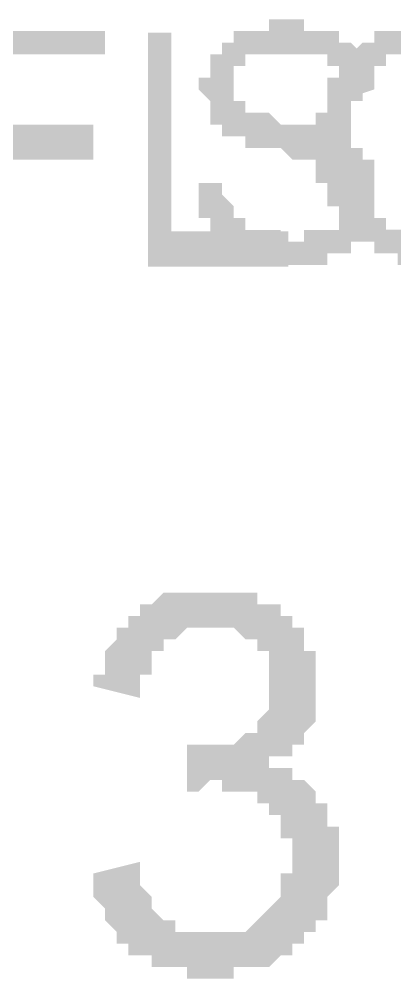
# Model space of a CAD drawing. Header units: inches. Extents: x -11 to 213, y -78 to 40.
# Drawn here: x 35.1936 to 35.3877, y 21.4796 to 21.9755 of the extents above; entities that cross this region are included whole.
import ezdxf

# ---------------------------------------------------------------- set-up
doc = ezdxf.new("R2010")
doc.units = ezdxf.units.IN
doc.header["$MEASUREMENT"] = 0
doc.layers.add('PDF_0', color=7, linetype='Continuous')

msp = doc.modelspace()

# ---------------------------------------------------------------- hatches: boundary and pattern name
at = {"layer": 'PDF_0'}
for points in [[(35.35893, 21.93319), (35.35893, 21.93924), (35.35893, 21.93924), (35.35893, 21.93924), (35.35893, 21.94529), (35.35893, 21.94529), (35.35893, 21.94529), (35.35893, 21.94529), (35.35893, 21.95133), (35.35893, 21.95133), (35.35288, 21.95133), (35.35288, 21.95133), (35.35288, 21.95133), (35.35288, 21.95133), (35.35288, 21.95133), (35.35288, 21.95738), (35.34683, 21.95738), (35.34683, 21.95738), (35.34683, 21.95738), (35.34683, 21.95738), (35.34079, 21.95738), (35.34079, 21.95738), (35.34079, 21.95738), (35.34079, 21.95738), (35.33474, 21.95738), (35.33474, 21.95738), (35.33474, 21.95738), (35.33474, 21.95738), (35.32869, 21.95738), (35.32869, 21.95738), (35.32869, 21.95738), (35.32264, 21.95738), (35.32264, 21.95738), (35.32264, 21.95738), (35.31659, 21.95738), (35.31659, 21.95738), (35.31659, 21.95738), (35.31659, 21.95738), (35.31659, 21.95738), (35.31055, 21.95738), (35.31055, 21.95738), (35.31055, 21.95133), (35.31055, 21.95133), (35.31055, 21.95133), (35.3045, 21.95133), (35.3045, 21.95133), (35.3045, 21.94529), (35.3045, 21.94529), (35.3045, 21.94529), (35.3045, 21.94529), (35.3045, 21.93924), (35.3045, 21.93924), (35.3045, 21.93924), (35.3045, 21.93924), (35.3045, 21.93319), (35.3045, 21.93319), (35.3045, 21.93319), (35.3045, 21.93319), (35.31055, 21.93319), (35.31055, 21.92714), (35.31055, 21.92714), (35.31055, 21.92714), (35.31055, 21.92714), (35.31055, 21.92714), (35.31659, 21.92714), (35.31659, 21.92714), (35.31659, 21.92714), (35.31659, 21.92714), (35.32264, 21.92714), (35.32264, 21.92714), (35.32264, 21.92714), (35.32869, 21.92109), (35.32869, 21.92109), (35.32869, 21.92109), (35.33474, 21.92109), (35.33474, 21.92109), (35.33474, 21.92109), (35.33474, 21.92109), (35.34079, 21.92109), (35.34079, 21.92109), (35.34079, 21.92109), (35.34683, 21.92109), (35.34683, 21.92109), (35.34683, 21.92109), (35.34683, 21.91505), (35.35288, 21.91505), (35.35288, 21.91505), (35.35288, 21.91505), (35.35288, 21.91505), (35.35893, 21.91505), (35.35893, 21.91505), (35.35893, 21.91505), (35.35893, 21.91505), (35.35893, 21.91505), (35.36498, 21.91505), (35.36498, 21.909), (35.36498, 21.909), (35.36498, 21.909), (35.37103, 21.909), (35.37103, 21.909), (35.37103, 21.909), (35.37103, 21.90295), (35.37103, 21.90295), (35.37707, 21.90295), (35.37707, 21.90295), (35.37707, 21.90295), (35.37707, 21.8969), (35.37707, 21.8969), (35.37707, 21.8969), (35.37707, 21.8969), (35.37707, 21.89085), (35.37707, 21.89085), (35.37707, 21.89085), (35.37707, 21.89085), (35.37707, 21.88481), (35.37707, 21.88481), (35.37707, 21.88481), (35.37707, 21.87876), (35.37707, 21.87876), (35.37707, 21.87876), (35.37707, 21.87876), (35.37707, 21.87271), (35.37707, 21.87271), (35.37707, 21.87271), (35.37707, 21.87271), (35.37707, 21.86666), (35.37707, 21.86666), (35.37707, 21.86666), (35.37103, 21.86666), (35.37103, 21.86666), (35.37103, 21.86062), (35.37103, 21.86062), (35.37103, 21.86062), (35.36498, 21.86062), (35.36498, 21.86062), (35.36498, 21.86062), (35.36498, 21.85457), (35.36498, 21.85457), (35.36498, 21.85457), (35.35893, 21.85457), (35.35893, 21.85457), (35.35893, 21.85457), (35.35893, 21.85457), (35.35288, 21.85457), (35.35288, 21.85457), (35.35288, 21.84852), (35.35288, 21.84852), (35.34683, 21.84852), (35.34683, 21.84852), (35.34683, 21.84852), (35.34683, 21.84852), (35.34079, 21.84852), (35.34079, 21.84852), (35.34079, 21.84852), (35.33474, 21.84852), (35.33474, 21.84852), (35.33474, 21.84852), (35.32869, 21.84852), (35.32869, 21.84852), (35.32869, 21.84852), (35.32869, 21.84852), (35.32264, 21.84852), (35.32264, 21.84852), (35.32264, 21.84852), (35.31659, 21.84852), (35.31659, 21.84852), (35.31659, 21.84852), (35.31659, 21.85457), (35.31055, 21.85457), (35.31055, 21.85457), (35.31055, 21.85457), (35.31055, 21.85457), (35.3045, 21.85457), (35.3045, 21.85457), (35.3045, 21.85457), (35.3045, 21.85457), (35.3045, 21.85457), (35.29845, 21.86062), (35.29845, 21.86062), (35.29845, 21.86062), (35.29845, 21.86062), (35.29845, 21.86062), (35.2924, 21.86062), (35.2924, 21.86666), (35.2924, 21.86666), (35.2924, 21.86666), (35.2924, 21.86666), (35.2924, 21.86666), (35.2924, 21.87271), (35.28636, 21.87271), (35.28636, 21.87271), (35.28636, 21.87271), (35.28636, 21.87876), (35.28636, 21.87876), (35.28636, 21.87876), (35.28636, 21.87876), (35.28636, 21.88481), (35.28636, 21.88481), (35.28636, 21.88481), (35.28636, 21.88481), (35.28636, 21.89085), (35.28636, 21.89085), (35.29845, 21.89085), (35.29845, 21.89085), (35.29845, 21.88481), (35.29845, 21.88481), (35.29845, 21.88481), (35.29845, 21.88481), (35.3045, 21.87876), (35.3045, 21.87876), (35.3045, 21.87876), (35.3045, 21.87876), (35.3045, 21.87271), (35.3045, 21.87271), (35.3045, 21.87271), (35.31055, 21.87271), (35.31055, 21.87271), (35.31055, 21.87271), (35.31055, 21.87271), (35.31055, 21.86666), (35.31055, 21.86666), (35.31659, 21.86666), (35.31659, 21.86666), (35.31659, 21.86666), (35.31659, 21.86666), (35.32264, 21.86666), (35.32264, 21.86666), (35.32264, 21.86666), (35.32264, 21.86666), (35.32869, 21.86666), (35.32869, 21.86666), (35.32869, 21.86062), (35.33474, 21.86062), (35.33474, 21.86062), (35.33474, 21.86062), (35.33474, 21.86062), (35.34079, 21.86062), (35.34079, 21.86666), (35.34079, 21.86666), (35.34683, 21.86666), (35.34683, 21.86666), (35.34683, 21.86666), (35.34683, 21.86666), (35.35288, 21.86666), (35.35288, 21.86666), (35.35288, 21.86666), (35.35288, 21.86666), (35.35288, 21.86666), (35.35893, 21.86666), (35.35893, 21.87271), (35.35893, 21.87271), (35.35893, 21.87271), (35.35893, 21.87271), (35.36498, 21.87271), (35.36498, 21.87876), (35.36498, 21.87876), (35.36498, 21.87876), (35.36498, 21.87876), (35.36498, 21.88481), (35.36498, 21.88481), (35.36498, 21.88481), (35.36498, 21.88481), (35.36498, 21.89085), (35.36498, 21.89085), (35.36498, 21.89085), (35.36498, 21.89085), (35.35893, 21.8969), (35.35893, 21.8969), (35.35893, 21.8969), (35.35893, 21.8969), (35.35893, 21.8969), (35.35893, 21.8969), (35.35288, 21.8969), (35.35288, 21.8969), (35.35288, 21.8969), (35.35288, 21.90295), (35.35288, 21.90295), (35.34683, 21.90295), (35.34683, 21.90295), (35.34683, 21.90295), (35.34683, 21.90295), (35.34079, 21.90295), (35.34079, 21.90295), (35.34079, 21.90295), (35.33474, 21.90295), (35.33474, 21.90295), (35.33474, 21.90295), (35.32869, 21.909), (35.32869, 21.909), (35.32869, 21.909), (35.32264, 21.909), (35.32264, 21.909), (35.32264, 21.909), (35.31659, 21.909), (35.31659, 21.909), (35.31659, 21.909), (35.31659, 21.909), (35.31055, 21.909), (35.31055, 21.909), (35.31055, 21.91505), (35.31055, 21.91505), (35.3045, 21.91505), (35.3045, 21.91505), (35.3045, 21.91505), (35.3045, 21.91505), (35.29845, 21.91505), (35.29845, 21.91505), (35.29845, 21.92109), (35.29845, 21.92109), (35.29845, 21.92109), (35.29845, 21.92109), (35.29845, 21.92109), (35.2924, 21.92109), (35.2924, 21.92714), (35.2924, 21.92714), (35.2924, 21.92714), (35.2924, 21.92714), (35.2924, 21.92714), (35.2924, 21.93319), (35.2924, 21.93319), (35.2924, 21.93319), (35.2924, 21.93319), (35.28636, 21.93924), (35.28636, 21.93924), (35.28636, 21.93924), (35.28636, 21.93924), (35.28636, 21.94529), (35.2924, 21.94529), (35.2924, 21.94529), (35.2924, 21.94529), (35.2924, 21.95133), (35.2924, 21.95133), (35.2924, 21.95133), (35.2924, 21.95133), (35.2924, 21.95738), (35.2924, 21.95738), (35.2924, 21.95738), (35.29845, 21.95738), (35.29845, 21.96343), (35.29845, 21.96343), (35.29845, 21.96343), (35.29845, 21.96343), (35.3045, 21.96343), (35.3045, 21.96343), (35.3045, 21.96343), (35.3045, 21.96948), (35.3045, 21.96948), (35.31055, 21.96948), (35.31055, 21.96948), (35.31055, 21.96948), (35.31055, 21.96948), (35.31659, 21.96948), (35.31659, 21.96948), (35.31659, 21.96948), (35.31659, 21.96948), (35.32264, 21.96948), (35.32264, 21.97552), (35.32264, 21.97552), (35.32869, 21.97552), (35.32869, 21.97552), (35.32869, 21.97552), (35.32869, 21.97552), (35.33474, 21.97552), (35.33474, 21.97552), (35.33474, 21.97552), (35.34079, 21.97552), (35.34079, 21.97552), (35.34079, 21.96948), (35.34683, 21.96948), (35.34683, 21.96948), (35.34683, 21.96948), (35.34683, 21.96948), (35.35288, 21.96948), (35.35288, 21.96948), (35.35288, 21.96948), (35.35288, 21.96948), (35.35893, 21.96948), (35.35893, 21.96948), (35.35893, 21.96948), (35.35893, 21.96343), (35.35893, 21.96343), (35.36498, 21.96343), (35.36498, 21.96343), (35.36498, 21.96343), (35.36498, 21.96343), (35.36498, 21.96343), (35.37103, 21.95738), (35.37103, 21.95738), (35.37103, 21.95738), (35.37103, 21.95738), (35.37103, 21.95738), (35.37103, 21.95133), (35.37103, 21.95133), (35.37103, 21.95133), (35.37707, 21.95133), (35.37707, 21.94529), (35.37707, 21.94529), (35.37707, 21.94529), (35.37707, 21.93924), (35.37707, 21.93924), (35.37707, 21.93924), (35.37707, 21.93924)], [(35.23797, 21.95738), (35.17144, 21.95738), (35.17144, 21.9211), (35.23192, 21.9211), (35.23192, 21.90295), (35.17144, 21.90295), (35.17144, 21.84852), (35.15935, 21.84852), (35.15935, 21.96948), (35.23797, 21.96948)], [(35.33274, 21.84768), (35.26016, 21.84768), (35.26016, 21.96863), (35.27226, 21.96863), (35.27226, 21.86582), (35.33274, 21.86582)], [(35.32264, 21.58845), (35.32264, 21.58845), (35.32869, 21.58845), (35.32869, 21.58845), (35.33474, 21.58845), (35.33474, 21.58845), (35.33474, 21.5824), (35.34079, 21.5824), (35.34079, 21.5824), (35.34079, 21.5824), (35.34683, 21.57635), (35.34683, 21.57635), (35.34683, 21.57635), (35.34683, 21.5703), (35.35288, 21.5703), (35.35288, 21.5703), (35.35288, 21.56426), (35.35288, 21.56426), (35.35288, 21.55821), (35.35893, 21.55821), (35.35893, 21.55821), (35.35893, 21.55216), (35.35893, 21.55216), (35.35893, 21.54611), (35.35893, 21.54611), (35.35893, 21.54007), (35.35893, 21.54007), (35.35893, 21.54007), (35.35893, 21.53402), (35.35893, 21.53402), (35.35893, 21.53402), (35.35893, 21.52797), (35.35893, 21.52797), (35.35288, 21.52192), (35.35288, 21.52192), (35.35288, 21.52192), (35.35288, 21.51587), (35.35288, 21.51587), (35.35288, 21.50983), (35.34683, 21.50983), (35.34683, 21.50983), (35.34683, 21.50378), (35.34683, 21.50378), (35.34079, 21.50378), (35.34079, 21.49773), (35.34079, 21.49773), (35.33474, 21.49773), (35.33474, 21.49773), (35.33474, 21.49168), (35.32869, 21.49168), (35.32869, 21.49168), (35.32869, 21.49168), (35.32264, 21.48563), (35.32264, 21.48563), (35.31659, 21.48563), (35.31659, 21.48563), (35.31659, 21.48563), (35.31055, 21.48563), (35.31055, 21.48563), (35.3045, 21.48563), (35.3045, 21.47959), (35.29845, 21.47959), (35.29845, 21.47959), (35.2924, 21.47959), (35.2924, 21.47959), (35.2924, 21.47959), (35.28636, 21.47959), (35.28636, 21.47959), (35.28031, 21.47959), (35.28031, 21.48563), (35.27426, 21.48563), (35.27426, 21.48563), (35.26821, 21.48563), (35.26821, 21.48563), (35.26821, 21.48563), (35.26216, 21.48563), (35.26216, 21.49168), (35.25612, 21.49168), (35.25612, 21.49168), (35.25612, 21.49168), (35.25007, 21.49168), (35.25007, 21.49773), (35.25007, 21.49773), (35.25007, 21.49773), (35.24402, 21.49773), (35.24402, 21.50378), (35.24402, 21.50378), (35.24402, 21.50378), (35.23797, 21.50983), (35.23797, 21.50983), (35.23797, 21.51587), (35.23797, 21.51587), (35.23797, 21.51587), (35.23192, 21.52192), (35.23192, 21.52192), (35.23192, 21.52797), (35.23192, 21.52797), (35.23192, 21.52797), (35.23192, 21.53402), (35.23192, 21.53402), (35.25612, 21.54007), (35.25612, 21.53402), (35.25612, 21.53402), (35.25612, 21.52797), (35.25612, 21.52797), (35.25612, 21.52797), (35.26216, 21.52192), (35.26216, 21.52192), (35.26216, 21.51587), (35.26216, 21.51587), (35.26216, 21.51587), (35.26821, 21.50983), (35.26821, 21.50983), (35.26821, 21.50983), (35.27426, 21.50983), (35.27426, 21.50378), (35.27426, 21.50378), (35.28031, 21.50378), (35.28031, 21.50378), (35.28031, 21.50378), (35.28636, 21.50378), (35.28636, 21.50378), (35.2924, 21.50378), (35.2924, 21.50378), (35.2924, 21.50378), (35.29845, 21.50378), (35.29845, 21.50378), (35.3045, 21.50378), (35.3045, 21.50378), (35.31055, 21.50378), (35.31055, 21.50378), (35.31055, 21.50378), (35.31659, 21.50983), (35.31659, 21.50983), (35.31659, 21.50983), (35.32264, 21.51587), (35.32264, 21.51587), (35.32264, 21.51587), (35.32869, 21.52192), (35.32869, 21.52192), (35.32869, 21.52192), (35.32869, 21.52797), (35.32869, 21.52797), (35.32869, 21.53402), (35.33474, 21.53402), (35.33474, 21.53402), (35.33474, 21.54007), (35.33474, 21.54007), (35.33474, 21.54611), (35.33474, 21.54611), (35.33474, 21.55216), (35.32869, 21.55216), (35.32869, 21.55821), (35.32869, 21.55821), (35.32869, 21.55821), (35.32869, 21.56426), (35.32869, 21.56426), (35.32264, 21.56426), (35.32264, 21.5703), (35.32264, 21.5703), (35.32264, 21.5703), (35.31659, 21.5703), (35.31659, 21.57635), (35.31659, 21.57635), (35.31055, 21.57635), (35.31055, 21.57635), (35.3045, 21.57635), (35.3045, 21.57635), (35.29845, 21.57635), (35.29845, 21.5824), (35.29845, 21.5824), (35.2924, 21.5824), (35.2924, 21.5824), (35.2924, 21.5824), (35.28636, 21.57635), (35.28636, 21.57635), (35.28031, 21.57635), (35.28031, 21.57635), (35.28031, 21.57635), (35.28031, 21.60054), (35.28636, 21.60054), (35.28636, 21.60054), (35.2924, 21.60054), (35.2924, 21.60054), (35.2924, 21.60054), (35.29845, 21.60054), (35.29845, 21.60054), (35.29845, 21.60054), (35.3045, 21.60054), (35.3045, 21.60054), (35.31055, 21.60659), (35.31055, 21.60659), (35.31055, 21.60659), (35.31659, 21.60659), (35.31659, 21.61264), (35.31659, 21.61264), (35.31659, 21.61264), (35.32264, 21.61869), (35.32264, 21.61869), (35.32264, 21.61869), (35.32264, 21.62474), (35.32264, 21.62474), (35.32264, 21.63078), (35.32264, 21.63078), (35.32264, 21.63078), (35.32264, 21.63683), (35.32264, 21.63683), (35.32264, 21.64288), (35.32264, 21.64288), (35.32264, 21.64893), (35.31659, 21.64893), (35.31659, 21.64893), (35.31659, 21.65498), (35.31659, 21.65498), (35.31055, 21.65498), (35.31055, 21.65498), (35.31055, 21.65498), (35.3045, 21.66102), (35.3045, 21.66102), (35.29845, 21.66102), (35.29845, 21.66102), (35.2924, 21.66102), (35.2924, 21.66102), (35.2924, 21.66102), (35.28636, 21.66102), (35.28636, 21.66102), (35.28636, 21.66102), (35.28031, 21.66102), (35.28031, 21.66102), (35.27426, 21.65498), (35.27426, 21.65498), (35.27426, 21.65498), (35.26821, 21.65498), (35.26821, 21.65498), (35.26821, 21.64893), (35.26821, 21.64893), (35.26216, 21.64893), (35.26216, 21.64288), (35.26216, 21.64288), (35.26216, 21.63683), (35.26216, 21.63683), (35.25612, 21.63683), (35.25612, 21.63078), (35.25612, 21.63078), (35.25612, 21.62474), (35.23192, 21.63078), (35.23192, 21.63078), (35.23192, 21.63683), (35.23797, 21.63683), (35.23797, 21.64288), (35.23797, 21.64288), (35.23797, 21.64893), (35.23797, 21.64893), (35.23797, 21.64893), (35.24402, 21.65498), (35.24402, 21.65498), (35.24402, 21.66102), (35.24402, 21.66102), (35.25007, 21.66102), (35.25007, 21.66707), (35.25007, 21.66707), (35.25007, 21.66707), (35.25612, 21.66707), (35.25612, 21.66707), (35.25612, 21.67312), (35.26216, 21.67312), (35.26216, 21.67312), (35.26216, 21.67312), (35.26821, 21.67917), (35.26821, 21.67917), (35.27426, 21.67917), (35.27426, 21.67917), (35.27426, 21.67917), (35.28031, 21.67917), (35.28031, 21.67917), (35.28636, 21.67917), (35.28636, 21.67917), (35.2924, 21.67917), (35.2924, 21.67917), (35.2924, 21.67917), (35.29845, 21.67917), (35.29845, 21.67917), (35.3045, 21.67917), (35.3045, 21.67917), (35.31055, 21.67917), (35.31055, 21.67917), (35.31055, 21.67917), (35.31659, 21.67917), (35.31659, 21.67312), (35.32264, 21.67312), (35.32264, 21.67312), (35.32264, 21.67312), (35.32869, 21.67312), (35.32869, 21.66707), (35.32869, 21.66707), (35.33474, 21.66707), (35.33474, 21.66707), (35.33474, 21.66102), (35.34079, 21.66102), (35.34079, 21.66102), (35.34079, 21.65498), (35.34079, 21.65498), (35.34079, 21.64893), (35.34683, 21.64893), (35.34683, 21.64893), (35.34683, 21.64288), (35.34683, 21.64288), (35.34683, 21.63683), (35.34683, 21.63683), (35.34683, 21.63683), (35.34683, 21.63078), (35.34683, 21.63078), (35.34683, 21.62474), (35.34683, 21.62474), (35.34683, 21.62474), (35.34683, 21.61869), (35.34683, 21.61869), (35.34683, 21.61264), (35.34683, 21.61264), (35.34683, 21.61264), (35.34079, 21.60659), (35.34079, 21.60659), (35.34079, 21.60659), (35.34079, 21.60054), (35.33474, 21.60054), (35.33474, 21.60054), (35.33474, 21.5945), (35.32869, 21.5945), (35.32869, 21.5945), (35.32869, 21.5945), (35.32264, 21.5945), (35.32264, 21.58845)]]:
    msp.add_hatch(color=256, dxfattribs=at).paths.add_polyline_path(points)
h = msp.add_hatch(color=256, dxfattribs=at)
h.paths.add_polyline_path([(35.40732, 21.97553), (35.40732, 21.97553), (35.40732, 21.97553), (35.41336, 21.97553), (35.41336, 21.97553), (35.41336, 21.97553), (35.41336, 21.96948), (35.41941, 21.96948), (35.41941, 21.96948), (35.41941, 21.96948), (35.41941, 21.96948), (35.42546, 21.96948), (35.42546, 21.96948), (35.42546, 21.96948), (35.43151, 21.96948), (35.43151, 21.96948), (35.43151, 21.96948), (35.43151, 21.96948), (35.43151, 21.96343), (35.43756, 21.96343), (35.43756, 21.96343), (35.43756, 21.96343), (35.43756, 21.96343), (35.4436, 21.96343), (35.4436, 21.96343), (35.4436, 21.95738), (35.4436, 21.95738), (35.4436, 21.95738), (35.44965, 21.95738), (35.44965, 21.95738), (35.44965, 21.95738), (35.44965, 21.95134), (35.44965, 21.95134), (35.44965, 21.95134), (35.44965, 21.95134), (35.4557, 21.95134), (35.4557, 21.94529), (35.4557, 21.94529), (35.4557, 21.94529), (35.4557, 21.94529), (35.4557, 21.93924), (35.4557, 21.93924), (35.4557, 21.93924), (35.4557, 21.93924), (35.46175, 21.93319), (35.46175, 21.93319), (35.46175, 21.93319), (35.46175, 21.93319), (35.46175, 21.92714), (35.46175, 21.92714), (35.46175, 21.92714), (35.46175, 21.92714), (35.46175, 21.9211), (35.46175, 21.9211), (35.46175, 21.9211), (35.46175, 21.91505), (35.46175, 21.91505), (35.46175, 21.91505), (35.46175, 21.91505), (35.46175, 21.909), (35.46175, 21.909), (35.46175, 21.909), (35.46175, 21.90295), (35.46175, 21.90295), (35.46175, 21.90295), (35.46175, 21.90295), (35.46175, 21.89691), (35.46175, 21.89691), (35.46175, 21.89691), (35.46175, 21.89086), (35.46175, 21.89086), (35.46175, 21.89086), (35.46175, 21.89086), (35.46175, 21.88481), (35.46175, 21.88481), (35.4557, 21.88481), (35.4557, 21.88481), (35.4557, 21.87876), (35.4557, 21.87876), (35.4557, 21.87876), (35.4557, 21.87876), (35.4557, 21.87271), (35.4557, 21.87271), (35.44965, 21.87271), (35.44965, 21.87271), (35.44965, 21.87271), (35.44965, 21.86667), (35.44965, 21.86667), (35.44965, 21.86667), (35.44965, 21.86667), (35.4436, 21.86667), (35.4436, 21.86667), (35.4436, 21.86062), (35.4436, 21.86062), (35.4436, 21.86062), (35.43756, 21.86062), (35.43756, 21.86062), (35.43756, 21.86062), (35.43756, 21.85457), (35.43151, 21.85457), (35.43151, 21.85457), (35.43151, 21.85457), (35.43151, 21.85457), (35.42546, 21.85457), (35.42546, 21.85457), (35.42546, 21.85457), (35.42546, 21.85457), (35.41941, 21.84852), (35.41941, 21.84852), (35.41941, 21.84852), (35.41941, 21.84852), (35.41336, 21.84852), (35.41336, 21.84852), (35.41336, 21.84852), (35.41336, 21.84852), (35.40732, 21.84852), (35.40732, 21.84852), (35.40732, 21.84852), (35.40127, 21.84852), (35.40127, 21.84852), (35.40127, 21.84852), (35.40127, 21.84852), (35.39522, 21.84852), (35.39522, 21.84852), (35.39522, 21.84852), (35.38917, 21.84852), (35.38917, 21.84852), (35.38917, 21.84852), (35.38917, 21.85457), (35.38312, 21.85457), (35.38312, 21.85457), (35.38312, 21.85457), (35.38312, 21.85457), (35.37708, 21.85457), (35.37708, 21.85457), (35.37708, 21.85457), (35.37708, 21.85457), (35.37708, 21.86062), (35.37103, 21.86062), (35.37103, 21.86062), (35.37103, 21.86062), (35.37103, 21.86062), (35.36498, 21.86062), (35.36498, 21.86667), (35.36498, 21.86667), (35.36498, 21.86667), (35.36498, 21.86667), (35.36498, 21.86667), (35.35893, 21.86667), (35.35893, 21.87271), (35.35893, 21.87271), (35.35893, 21.87271), (35.35893, 21.87271), (35.35893, 21.87876), (35.35893, 21.87876), (35.35289, 21.87876), (35.35289, 21.87876), (35.35289, 21.87876), (35.35289, 21.88481), (35.35289, 21.88481), (35.35289, 21.88481), (35.35289, 21.88481), (35.35289, 21.89086), (35.35289, 21.89086), (35.35289, 21.89086), (35.34684, 21.89086), (35.34684, 21.89691), (35.34684, 21.89691), (35.34684, 21.89691), (35.34684, 21.90295), (35.34684, 21.90295), (35.34684, 21.90295), (35.34684, 21.90295), (35.34684, 21.909), (35.34684, 21.909), (35.34684, 21.909), (35.34684, 21.909), (35.34684, 21.91505), (35.34684, 21.91505), (35.34684, 21.91505), (35.34684, 21.9211), (35.34684, 21.9211), (35.34684, 21.9211), (35.34684, 21.92714), (35.34684, 21.92714), (35.34684, 21.92714), (35.35289, 21.92714), (35.35289, 21.93319), (35.35289, 21.93319), (35.35289, 21.93319), (35.35289, 21.93319), (35.35289, 21.93924), (35.35289, 21.93924), (35.35289, 21.93924), (35.35289, 21.93924), (35.35289, 21.94529), (35.35289, 21.94529), (35.35893, 21.94529), (35.35893, 21.94529), (35.35893, 21.94529), (35.35893, 21.95134), (35.35893, 21.95134), (35.35893, 21.95134), (35.35893, 21.95134), (35.36498, 21.95738), (35.36498, 21.95738), (35.36498, 21.95738), (35.36498, 21.95738), (35.36498, 21.95738), (35.36498, 21.95738), (35.37103, 21.96343), (35.37103, 21.96343), (35.37103, 21.96343), (35.37103, 21.96343), (35.37103, 21.96343), (35.37708, 21.96343), (35.37708, 21.96343), (35.37708, 21.96948), (35.37708, 21.96948), (35.38312, 21.96948), (35.38312, 21.96948), (35.38312, 21.96948), (35.38312, 21.96948), (35.38917, 21.96948), (35.38917, 21.96948), (35.38917, 21.96948), (35.38917, 21.96948), (35.39522, 21.96948), (35.39522, 21.96948), (35.39522, 21.97553), (35.40127, 21.97553), (35.40127, 21.97553), (35.40127, 21.97553), (35.40127, 21.97553), (35.40732, 21.97553), (35.40732, 21.97553)], flags=0)
h.paths.add_polyline_path([(35.40732, 21.86062), (35.40732, 21.86062), (35.40732, 21.86062), (35.41336, 21.86062), (35.41336, 21.86062), (35.41336, 21.86062), (35.41336, 21.86667), (35.41941, 21.86667), (35.41941, 21.86667), (35.41941, 21.86667), (35.41941, 21.86667), (35.42546, 21.86667), (35.42546, 21.86667), (35.42546, 21.86667), (35.42546, 21.86667), (35.43151, 21.86667), (35.43151, 21.87271), (35.43151, 21.87271), (35.43151, 21.87271), (35.43151, 21.87271), (35.43756, 21.87271), (35.43756, 21.87271), (35.43756, 21.87876), (35.43756, 21.87876), (35.43756, 21.87876), (35.43756, 21.87876), (35.43756, 21.87876), (35.43756, 21.88481), (35.4436, 21.88481), (35.4436, 21.88481), (35.4436, 21.88481), (35.4436, 21.89086), (35.4436, 21.89086), (35.4436, 21.89086), (35.4436, 21.89086), (35.4436, 21.89691), (35.4436, 21.89691), (35.4436, 21.89691), (35.4436, 21.89691), (35.4436, 21.90295), (35.4436, 21.90295), (35.4436, 21.90295), (35.4436, 21.909), (35.4436, 21.909), (35.4436, 21.909), (35.4436, 21.909), (35.4436, 21.91505), (35.4436, 21.91505), (35.4436, 21.91505), (35.4436, 21.9211), (35.4436, 21.9211), (35.4436, 21.9211), (35.4436, 21.9211), (35.4436, 21.92714), (35.4436, 21.92714), (35.4436, 21.92714), (35.4436, 21.93319), (35.4436, 21.93319), (35.4436, 21.93319), (35.4436, 21.93319), (35.4436, 21.93924), (35.4436, 21.93924), (35.43756, 21.93924), (35.43756, 21.93924), (35.43756, 21.93924), (35.43756, 21.94529), (35.43756, 21.94529), (35.43756, 21.94529), (35.43756, 21.94529), (35.43756, 21.94529), (35.43151, 21.94529), (35.43151, 21.95134), (35.43151, 21.95134), (35.43151, 21.95134), (35.43151, 21.95134), (35.42546, 21.95134), (35.42546, 21.95134), (35.42546, 21.95738), (35.42546, 21.95738), (35.41941, 21.95738), (35.41941, 21.95738), (35.41941, 21.95738), (35.41941, 21.95738), (35.41336, 21.95738), (35.41336, 21.95738), (35.41336, 21.95738), (35.41336, 21.95738), (35.40732, 21.95738), (35.40732, 21.95738), (35.40732, 21.95738), (35.40127, 21.95738), (35.40127, 21.95738), (35.40127, 21.95738), (35.40127, 21.95738), (35.39522, 21.95738), (35.39522, 21.95738), (35.39522, 21.95738), (35.39522, 21.95738), (35.38917, 21.95738), (35.38917, 21.95738), (35.38917, 21.95738), (35.38917, 21.95738), (35.38312, 21.95738), (35.38312, 21.95134), (35.38312, 21.95134), (35.38312, 21.95134), (35.37708, 21.95134), (35.37708, 21.95134), (35.37708, 21.95134), (35.37708, 21.94529), (35.37708, 21.94529), (35.37708, 21.94529), (35.37708, 21.94529), (35.37103, 21.94529), (35.37103, 21.94529), (35.37103, 21.93924), (35.37103, 21.93924), (35.37103, 21.93924), (35.37103, 21.93924), (35.37103, 21.93924), (35.37103, 21.93319), (35.37103, 21.93319), (35.36498, 21.93319), (35.36498, 21.93319), (35.36498, 21.92714), (35.36498, 21.92714), (35.36498, 21.92714), (35.36498, 21.9211), (35.36498, 21.9211), (35.36498, 21.9211), (35.36498, 21.9211), (35.36498, 21.91505), (35.36498, 21.91505), (35.36498, 21.91505), (35.36498, 21.909), (35.36498, 21.909), (35.36498, 21.909), (35.36498, 21.90295), (35.36498, 21.90295), (35.36498, 21.90295), (35.36498, 21.90295), (35.36498, 21.89691), (35.36498, 21.89691), (35.36498, 21.89691), (35.36498, 21.89086), (35.36498, 21.89086), (35.36498, 21.89086), (35.36498, 21.89086), (35.37103, 21.88481), (35.37103, 21.88481), (35.37103, 21.88481), (35.37103, 21.88481), (35.37103, 21.88481), (35.37103, 21.87876), (35.37103, 21.87876), (35.37103, 21.87876), (35.37708, 21.87876), (35.37708, 21.87271), (35.37708, 21.87271), (35.37708, 21.87271), (35.37708, 21.87271), (35.37708, 21.87271), (35.38312, 21.87271), (35.38312, 21.87271), (35.38312, 21.86667), (35.38312, 21.86667), (35.38312, 21.86667), (35.38917, 21.86667), (35.38917, 21.86667), (35.38917, 21.86667), (35.38917, 21.86667), (35.39522, 21.86667), (35.39522, 21.86667), (35.39522, 21.86062), (35.39522, 21.86062), (35.40127, 21.86062), (35.40127, 21.86062), (35.40127, 21.86062), (35.40732, 21.86062), (35.40732, 21.86062)], flags=0)

doc.saveas('drawing.dxf')
